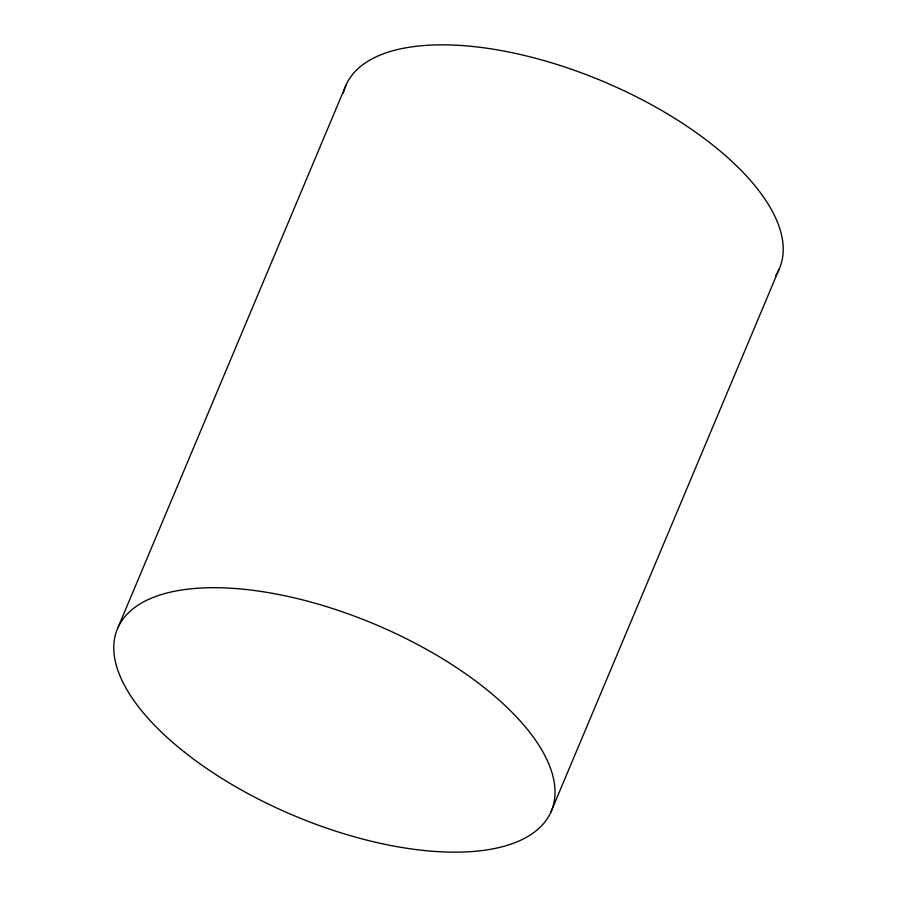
<?xml version="1.0" encoding="UTF-8"?>
<svg xmlns="http://www.w3.org/2000/svg" width="897" height="897" viewBox="0 0 897 897"><rect width="100%" height="100%" fill="white"/><g stroke="black" fill="none" stroke-linecap="round" stroke-linejoin="round"><path stroke-width="1.35" d="M117.866 627.855L346.063 85.002M550.937 811.998L779.134 269.145M343.293 93.21A235.306 103.884 22.8 0 1 603.591 81.616A235.306 103.884 22.8 0 1 775.569 275.682M183.672 751.529A235.306 103.884 22.8 0 0 549.289 815.328A235.306 103.884 22.8 0 0 270.244 592.928A235.306 103.884 22.8 0 0 183.672 751.529"/></g></svg>
